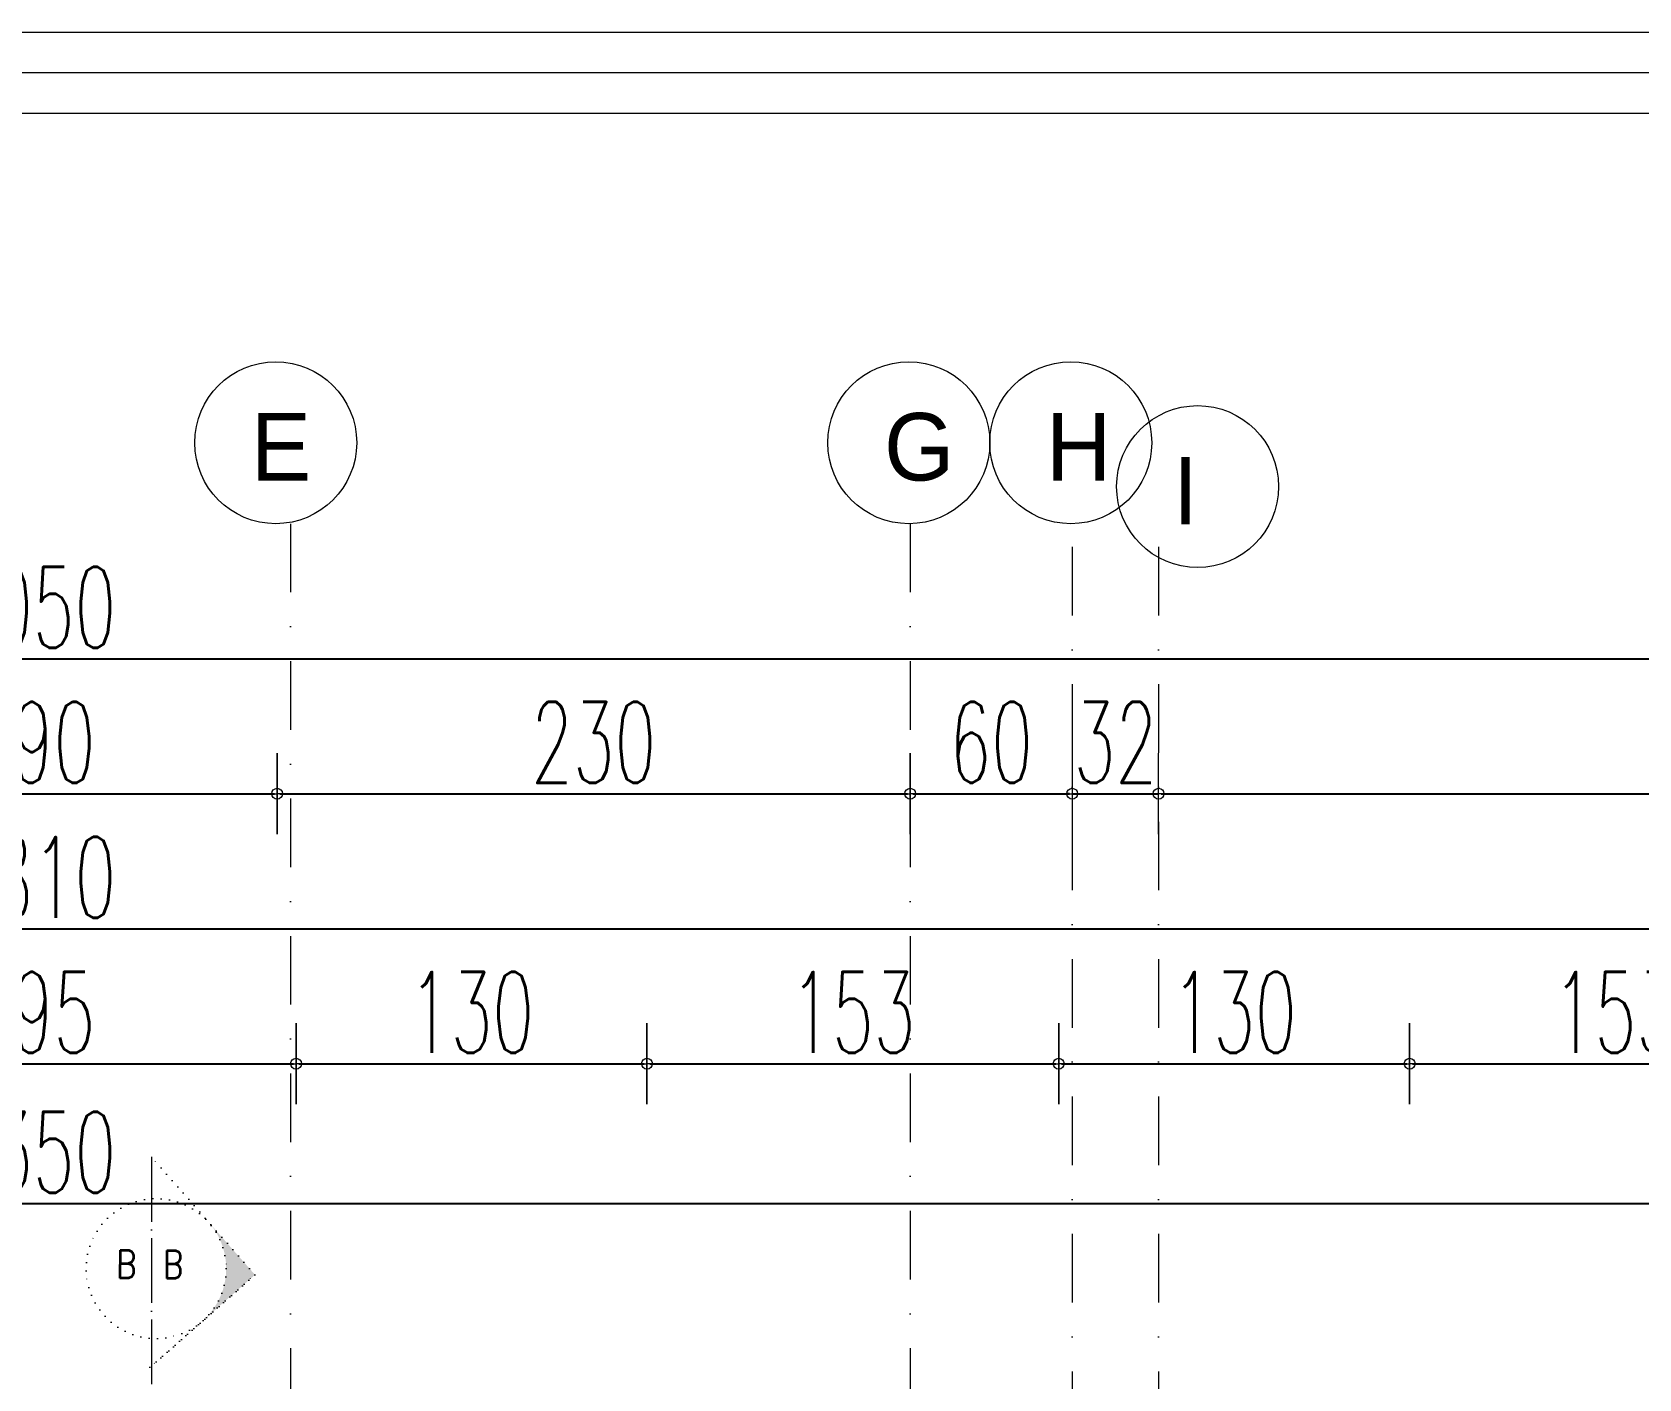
# Model space of a CAD drawing. Header units: millimetres. Extents: x -16104 to 67872, y -88009 to 12107.
# Drawn here: x 15619 to 16215, y 11608 to 12107 of the extents above; entities that cross this region are included whole.
import ezdxf
from ezdxf.enums import TextEntityAlignment as Align

# ---------------------------------------------------------------- set-up
doc = ezdxf.new("R2010")
doc.units = ezdxf.units.MM
for name, pattern in [('ACAD_ISO04W100', [30, 24, -3, 0, -3]), ('ACAD_ISO07W100', [3, 0, -3]), ('DASHDOTX2', [50.8, 25.4, -12.7, 0, -12.7])]:
    doc.linetypes.add(name, pattern=pattern)
doc.layers.get('0').update_dxf_attribs({"color": 241})
for name, color, linetype, lineweight in [('AKS', 1, 'ACAD_ISO07W100', 5), ('akslar', 144, 'Continuous', 20), ('c05', 32, 'Continuous', 13), ('OLCU', 54, 'Continuous', 13)]:
    doc.layers.add(name, color=color, linetype=linetype, lineweight=lineweight)
doc.styles.add('DIM', font='Txttw.shx', dxfattribs={"width": 0.6})
doc.styles.add('DIMENSIONS', font='simplex', dxfattribs={"width": 0.8})
doc.dimstyles.new('50', dxfattribs={"dimscale": 0, "dimtxt": 30, "dimasz": 1, "dimexe": 0, "dimexo": 2, "dimgap": 4, "dimtad": 1, "dimdec": 0, "dimzin": 0, "dimdsep": 46, "dimtxsty": 'DIM', "dimblk1": 'DOT', "dimblk2": 'DOT', "dimsah": 1, "dimcen": 1.5, "dimdle": 3, "dimse1": 1, "dimse2": 1, "dimclrd": 256, "dimclre": 9, "dimclrt": 256, "dimadec": 0, "dimazin": 0, "dimtfac": 0.24, "dimtdec": 0, "dimtix": 1, "dimtmove": 2, "dimatfit": 3, "dimldrblk": 'DOT', "dimfxl": 0, "dimtolj": 1, "dimtzin": 15, "dimarcsym": 0})

# ---------------------------------------------------------------- blocks, each defined once
blk = doc.blocks.new('DOT')
for p, q in [((0, 15), (0, -15)), ((-2, 0), (0, 0)), ((2, 0), (0, 0))]:
    blk.add_line(p, q)
blk.add_circle((0, 0), 2)
blk = doc.blocks.new('*D4174')
at = {"layer": 'Defpoints', "color": 0, "transparency": 16777216}
for p in [(15717.21, 11725.04), (15522.21, 11675.04), (15717.21, 11675.04)]:
    blk.add_point(p, dxfattribs=at)
at = {"layer": 'OLCU', "lineweight": -2, "transparency": 16777216}
blk.add_line((15523.21, 11725.04), (15716.21, 11725.04), dxfattribs=at)
at = {"layer": 'OLCU', "lineweight": -2, "transparency": 16777216, "rotation": 180}
blk.add_blockref('DOT', (15522.21, 11725.04), dxfattribs=at)
at = {"layer": 'OLCU', "lineweight": -2, "transparency": 16777216}
blk.add_blockref('DOT', (15717.21, 11725.04), dxfattribs=at)
at = {"layer": 'OLCU', "transparency": 16777216, "insert": (15619.71, 11744.04), "char_height": 30, "attachment_point": 5, "style": 'DIM'}
blk.add_mtext('\\A1;195', dxfattribs=at)
blk = doc.blocks.new('*D4175')
at = {"layer": 'Defpoints', "color": 0, "transparency": 16777216}
for p in [(15847.21, 11725.04), (15717.21, 11675.04), (15847.21, 11675.04)]:
    blk.add_point(p, dxfattribs=at)
at = {"layer": 'OLCU', "lineweight": -2, "transparency": 16777216}
blk.add_line((15718.21, 11725.04), (15846.21, 11725.04), dxfattribs=at)
at = {"layer": 'OLCU', "lineweight": -2, "transparency": 16777216, "rotation": 180}
blk.add_blockref('DOT', (15717.21, 11725.04), dxfattribs=at)
at = {"layer": 'OLCU', "lineweight": -2, "transparency": 16777216}
blk.add_blockref('DOT', (15847.21, 11725.04), dxfattribs=at)
at = {"layer": 'OLCU', "transparency": 16777216, "insert": (15782.21, 11744.04), "char_height": 30, "attachment_point": 5, "style": 'DIM'}
blk.add_mtext('\\A1;130', dxfattribs=at)
blk = doc.blocks.new('*D4176')
at = {"layer": 'Defpoints', "color": 0, "transparency": 16777216}
for p in [(15999.71, 11725.04), (15847.21, 11675.04), (15999.71, 11675.04)]:
    blk.add_point(p, dxfattribs=at)
at = {"layer": 'OLCU', "lineweight": -2, "transparency": 16777216}
blk.add_line((15848.21, 11725.04), (15998.71, 11725.04), dxfattribs=at)
at = {"layer": 'OLCU', "lineweight": -2, "transparency": 16777216, "rotation": 180}
blk.add_blockref('DOT', (15847.21, 11725.04), dxfattribs=at)
at = {"layer": 'OLCU', "lineweight": -2, "transparency": 16777216}
blk.add_blockref('DOT', (15999.71, 11725.04), dxfattribs=at)
at = {"layer": 'OLCU', "transparency": 16777216, "insert": (15923.46, 11744.04), "char_height": 30, "attachment_point": 5, "style": 'DIM'}
blk.add_mtext('\\A1;153', dxfattribs=at)
blk = doc.blocks.new('*D4179')
at = {"layer": 'Defpoints', "color": 0, "transparency": 16777216}
for p in [(14714.71, 11775.04), (16524.71, 11775.04), (16524.71, 11740.04)]:
    blk.add_point(p, dxfattribs=at)
at = {"layer": 'OLCU', "lineweight": -2, "transparency": 16777216}
blk.add_line((14715.71, 11775.04), (16523.71, 11775.04), dxfattribs=at)
at = {"layer": 'OLCU', "lineweight": -2, "transparency": 16777216, "rotation": 180}
blk.add_blockref('DOT', (14714.71, 11775.04), dxfattribs=at)
at = {"layer": 'OLCU', "lineweight": -2, "transparency": 16777216}
blk.add_blockref('DOT', (16524.71, 11775.04), dxfattribs=at)
at = {"layer": 'OLCU', "transparency": 16777216, "insert": (15619.71, 11794.04), "char_height": 30, "attachment_point": 5, "style": 'DIM'}
blk.add_mtext('\\A1;1810', dxfattribs=at)
blk = doc.blocks.new('*D4184')
at = {"layer": 'Defpoints', "color": 0, "transparency": 16777216}
for p in [(15710.21, 11825.04), (15944.71, 11825.04), (15944.71, 10777.83)]:
    blk.add_point(p, dxfattribs=at)
at = {"layer": 'OLCU', "lineweight": -2, "transparency": 16777216}
blk.add_line((15711.21, 11825.04), (15943.71, 11825.04), dxfattribs=at)
at = {"layer": 'OLCU', "lineweight": -2, "transparency": 16777216, "rotation": 180}
blk.add_blockref('DOT', (15710.21, 11825.04), dxfattribs=at)
at = {"layer": 'OLCU', "lineweight": -2, "transparency": 16777216}
blk.add_blockref('DOT', (15944.71, 11825.04), dxfattribs=at)
at = {"layer": 'OLCU', "transparency": 16777216, "insert": (15827.46, 11844.04), "char_height": 30, "attachment_point": 5, "style": 'DIM'}
blk.add_mtext('\\A1;230', dxfattribs=at)
blk = doc.blocks.new('*D4185')
at = {"layer": 'Defpoints', "color": 0, "transparency": 16777216}
for p in [(16004.71, 11825.04), (16036.71, 11825.04), (16036.71, 10777.83)]:
    blk.add_point(p, dxfattribs=at)
at = {"layer": 'OLCU', "lineweight": -2, "transparency": 16777216}
for p, q in [((16003.71, 11825.04), (16002.71, 11825.04)), ((16004.71, 11825.04), (16036.71, 11825.04)), ((16037.71, 11825.04), (16038.71, 11825.04))]:
    blk.add_line(p, q, dxfattribs=at)
blk.add_blockref('DOT', (16004.71, 11825.04), dxfattribs=at)
at = {"layer": 'OLCU', "lineweight": -2, "transparency": 16777216, "rotation": 180}
blk.add_blockref('DOT', (16036.71, 11825.04), dxfattribs=at)
at = {"layer": 'OLCU', "transparency": 16777216, "insert": (16020.71, 11844.04), "char_height": 30, "attachment_point": 5, "style": 'DIM'}
blk.add_mtext('\\A1;32', dxfattribs=at)
blk = doc.blocks.new('*D4186')
at = {"layer": 'Defpoints', "color": 0, "transparency": 16777216}
for p in [(16036.71, 11825.04), (16474.56, 11825.04), (16474.56, 11825.04)]:
    blk.add_point(p, dxfattribs=at)
at = {"layer": 'OLCU', "lineweight": -2, "transparency": 16777216}
blk.add_line((16037.71, 11825.04), (16473.56, 11825.04), dxfattribs=at)
at = {"layer": 'OLCU', "lineweight": -2, "transparency": 16777216, "rotation": 180}
blk.add_blockref('DOT', (16036.71, 11825.04), dxfattribs=at)
at = {"layer": 'OLCU', "lineweight": -2, "transparency": 16777216}
blk.add_blockref('DOT', (16474.56, 11825.04), dxfattribs=at)
at = {"layer": 'OLCU', "transparency": 16777216, "insert": (16255.64, 11844.04), "char_height": 30, "attachment_point": 5, "style": 'DIM'}
blk.add_mtext('\\A1;438', dxfattribs=at)
blk = doc.blocks.new('*D4189')
at = {"layer": 'Defpoints', "color": 0, "transparency": 16777216}
for p in [(16644.71, 11875.04), (14594.71, 11840.04), (16644.71, 11840.04)]:
    blk.add_point(p, dxfattribs=at)
at = {"layer": 'OLCU', "lineweight": -2, "transparency": 16777216}
blk.add_line((14595.71, 11875.04), (16643.71, 11875.04), dxfattribs=at)
at = {"layer": 'OLCU', "lineweight": -2, "transparency": 16777216, "rotation": 180}
blk.add_blockref('DOT', (14594.71, 11875.04), dxfattribs=at)
at = {"layer": 'OLCU', "lineweight": -2, "transparency": 16777216}
blk.add_blockref('DOT', (16644.71, 11875.04), dxfattribs=at)
at = {"layer": 'OLCU', "transparency": 16777216, "insert": (15619.71, 11894.04), "char_height": 30, "attachment_point": 5, "style": 'DIM'}
blk.add_mtext('\\A1;2050', dxfattribs=at)
blk = doc.blocks.new('*D4244')
at = {"layer": 'Defpoints', "color": 0, "transparency": 16777216}
for p in [(16129.71, 11725.04), (15999.71, 11675.04), (16129.71, 11675.04)]:
    blk.add_point(p, dxfattribs=at)
at = {"layer": 'OLCU', "lineweight": -2, "transparency": 16777216}
blk.add_line((16000.71, 11725.04), (16128.71, 11725.04), dxfattribs=at)
at = {"layer": 'OLCU', "lineweight": -2, "transparency": 16777216, "rotation": 180}
blk.add_blockref('DOT', (15999.71, 11725.04), dxfattribs=at)
at = {"layer": 'OLCU', "lineweight": -2, "transparency": 16777216}
blk.add_blockref('DOT', (16129.71, 11725.04), dxfattribs=at)
at = {"layer": 'OLCU', "transparency": 16777216, "insert": (16064.71, 11744.04), "char_height": 30, "attachment_point": 5, "style": 'DIM'}
blk.add_mtext('\\A1;130', dxfattribs=at)
blk = doc.blocks.new('*D4245')
at = {"layer": 'Defpoints', "color": 0, "transparency": 16777216}
for p in [(16129.71, 11725.04), (16282.21, 11725.04), (16282.21, 11725.04)]:
    blk.add_point(p, dxfattribs=at)
at = {"layer": 'OLCU', "lineweight": -2, "transparency": 16777216}
blk.add_line((16130.71, 11725.04), (16281.21, 11725.04), dxfattribs=at)
at = {"layer": 'OLCU', "lineweight": -2, "transparency": 16777216, "rotation": 180}
blk.add_blockref('DOT', (16129.71, 11725.04), dxfattribs=at)
at = {"layer": 'OLCU', "lineweight": -2, "transparency": 16777216}
blk.add_blockref('DOT', (16282.21, 11725.04), dxfattribs=at)
at = {"layer": 'OLCU', "transparency": 16777216, "insert": (16205.96, 11744.04), "char_height": 30, "attachment_point": 5, "style": 'DIM'}
blk.add_mtext('\\A1;153', dxfattribs=at)
blk = doc.blocks.new('*D4273')
at = {"layer": 'Defpoints', "color": 0, "transparency": 16777216}
for p in [(15529.21, 11825.04), (15710.21, 11825.04), (15710.21, 11825.04)]:
    blk.add_point(p, dxfattribs=at)
at = {"layer": 'OLCU', "lineweight": -2, "transparency": 16777216}
blk.add_line((15530.21, 11825.04), (15709.21, 11825.04), dxfattribs=at)
at = {"layer": 'OLCU', "lineweight": -2, "transparency": 16777216, "rotation": 180}
blk.add_blockref('DOT', (15529.21, 11825.04), dxfattribs=at)
at = {"layer": 'OLCU', "lineweight": -2, "transparency": 16777216}
blk.add_blockref('DOT', (15710.21, 11825.04), dxfattribs=at)
at = {"layer": 'OLCU', "transparency": 16777216, "insert": (15619.71, 11844.04), "char_height": 30, "attachment_point": 5, "style": 'DIM'}
blk.add_mtext('\\A1;190', dxfattribs=at)
blk = doc.blocks.new('*D4274')
at = {"layer": 'Defpoints', "color": 0, "transparency": 16777216}
for p in [(15944.71, 11825.04), (16004.71, 11825.04), (16004.71, 11825.04)]:
    blk.add_point(p, dxfattribs=at)
at = {"layer": 'OLCU', "lineweight": -2, "transparency": 16777216}
blk.add_line((15945.71, 11825.04), (16003.71, 11825.04), dxfattribs=at)
at = {"layer": 'OLCU', "lineweight": -2, "transparency": 16777216, "rotation": 180}
blk.add_blockref('DOT', (15944.71, 11825.04), dxfattribs=at)
at = {"layer": 'OLCU', "lineweight": -2, "transparency": 16777216}
blk.add_blockref('DOT', (16004.71, 11825.04), dxfattribs=at)
at = {"layer": 'OLCU', "transparency": 16777216, "insert": (15974.71, 11844.04), "char_height": 30, "attachment_point": 5, "style": 'DIM'}
blk.add_mtext('\\A1;60', dxfattribs=at)
blk = doc.blocks.new('*D4277')
at = {"layer": 'Defpoints', "color": 0, "transparency": 16777216}
for p in [(14444.71, 11673.23), (16794.71, 11673.23), (16794.71, 11673.23)]:
    blk.add_point(p, dxfattribs=at)
at = {"layer": 'OLCU', "lineweight": -2, "transparency": 16777216}
blk.add_line((14445.71, 11673.23), (16793.71, 11673.23), dxfattribs=at)
at = {"layer": 'OLCU', "lineweight": -2, "transparency": 16777216, "rotation": 180}
blk.add_blockref('DOT', (14444.71, 11673.23), dxfattribs=at)
at = {"layer": 'OLCU', "lineweight": -2, "transparency": 16777216}
blk.add_blockref('DOT', (16794.71, 11673.23), dxfattribs=at)
at = {"layer": 'OLCU', "transparency": 16777216, "insert": (15619.71, 11692.23), "char_height": 30, "attachment_point": 5, "style": 'DIM'}
blk.add_mtext('\\A1;2350', dxfattribs=at)

msp = doc.modelspace()

# ---------------------------------------------------------------- hatches: boundary and pattern name
at = {"layer": 'AKS'}
msp.add_hatch(color=1, dxfattribs=at).paths.add_polyline_path([(15682.55, 11629.74), (15702, 11646.88), (15684.86, 11666.34, -0.198912), (15691.28, 11647.56, -0.198912)])
msp.add_hatch(color=1, dxfattribs=at).paths.add_polyline_path([(15682.55, 11629.74), (15702, 11646.88), (15684.86, 11666.34, -0.198912), (15691.28, 11647.56, -0.198912)])

# ---------------------------------------------------------------- linework, layer by layer
at = {"layer": 'AKS', "color": 1, "linetype": 'ACAD_ISO04W100'}
msp.add_line((15663.68, 11690.54), (15663.68, 9368.1), dxfattribs=at)
at = {"layer": 'AKS', "color": 1, "linetype": 'ACAD_ISO07W100'}
msp.add_line((15702, 11646.88), (15663.68, 11690.54), dxfattribs=at)
at = {"layer": 'AKS', "color": 1}
for p, q in [((15663.1, 11612.6), (15702, 11646.88)), ((15702, 11646.88), (15663.1, 11612.6)), ((15663.1, 11612.6), (15702, 11646.88)), ((15702, 11646.88), (15663.1, 11612.6))]:
    msp.add_line(p, q, dxfattribs=at)
at = {"layer": 'AKS', "linetype": 'ByBlock'}
for centre in [(15709.68, 11955.04), (15944.18, 11955.04), (16004.18, 11955.04), (16051.17, 11938.8)]:
    msp.add_circle(centre, 30, dxfattribs=at)
at = {"layer": 'AKS', "color": 1, "linetype": 'ACAD_ISO07W100'}
msp.add_circle((15665.41, 11649.19), 25.93, dxfattribs=at)
at = {"layer": 'akslar', "linetype": 'DASHDOTX2'}
for p, q in [((15715.21, 11925.04), (15715.21, 9115.54)), ((15944.71, 11925.04), (15944.71, 9115.54)), ((16004.71, 11916.48), (16004.71, 9115.54)), ((16036.71, 11916.48), (16036.71, 9115.54))]:
    msp.add_line(p, q, dxfattribs=at)
at = {"layer": 'c05'}
for points in [[(17435.25, 8939.59), (17435.25, 8729.34), (13905, 8729.34), (13905, 12107.12), (17435.25, 12107.12), (17435.25, 10251.03)], [(17420.25, 8939.59), (17420.25, 8744.34), (13920, 8744.34), (13920, 12092.12), (17420.25, 12092.12), (17420.25, 10251.03)], [(17405.25, 8939.59), (17405.25, 8759.34), (13935, 8759.34), (13935, 12077.12), (17405.25, 12077.12), (17405.25, 10251.03)]]:
    msp.add_lwpolyline(points, dxfattribs=at)

# ---------------------------------------------------------------- texts
at = {"layer": 'AKS', "color": 1, "style": 'DIMENSIONS', "width": 0.8}
for p in [(15654.31, 11650.82), (15671.64, 11650.69)]:
    msp.add_text('B', height=10.37, rotation=359.57786, dxfattribs=at).set_placement(p, align=Align.MIDDLE)
at = {"layer": 'AKS', "char_height": 25, "width": 35.6591, "attachment_point": 1}
for s, insert in [('E', (15700.52, 11966.05)), ('G', (15935.02, 11966.05)), ('H', (15995.02, 11966.05)), ('I', (16042.01, 11949.81))]:
    msp.add_mtext(s, dxfattribs=dict(at, insert=insert))

# ---------------------------------------------------------------- dimensions: what is measured, and where the dimension line sits
at = {"layer": 'OLCU'}
for base, p1, p2, picture, middle in [((16644.71, 11875.04), (14594.71, 11840.04), (16644.71, 11840.04), '*D4189', (15619.71, 11894.04)), ((16004.71, 11825.04), (15944.71, 11825.04), (16004.71, 11825.04), '*D4274', (15974.71, 11844.04)), ((16036.71, 11825.04), (16004.71, 11825.04), (16036.71, 10777.83), '*D4185', (16020.71, 11844.04)), ((16474.56, 11825.04), (16036.71, 11825.04), (16474.56, 11825.04), '*D4186', (16255.64, 11844.04)), ((16524.71, 11775.04), (14714.71, 11775.04), (16524.71, 11740.04), '*D4179', (15619.71, 11794.04)), ((15717.21, 11725.04), (15522.21, 11675.04), (15717.21, 11675.04), '*D4174', (15619.71, 11744.04)), ((15847.21, 11725.04), (15717.21, 11675.04), (15847.21, 11675.04), '*D4175', (15782.21, 11744.04)), ((15999.70643821, 11725.04463968), (15847.20643821, 11675.04463968), (15999.70643821, 11675.04463968), '*D4176', (15923.45643821, 11744.04463968)), ((16129.71, 11725.04), (15999.71, 11675.04), (16129.71, 11675.04), '*D4244', (16064.71, 11744.04)), ((16282.20643821, 11725.04463968), (16129.70643821, 11725.04463968), (16282.20643821, 11725.04463968), '*D4245', (16205.95643821, 11744.04463968)), ((16794.71, 11673.23), (14444.71, 11673.23), (16794.71, 11673.23), '*D4277', (15619.71, 11692.23))]:
    dim = msp.add_linear_dim(base=base, p1=p1, p2=p2, dimstyle='50', override={"dimscale": 1}, dxfattribs=at)
    dim.commit()
    dim.dimension.update_dxf_attribs({"geometry": picture, "text_midpoint": middle})
for base, p1, p2, text, picture, middle in [((15710.21, 11825.04), (15529.21, 11825.04), (15710.21, 11825.04), '190', '*D4273', (15619.71, 11844.04)), ((15944.71, 11825.04), (15710.21, 11825.04), (15944.71, 10777.83), '230', '*D4184', (15827.46, 11844.04))]:
    dim = msp.add_linear_dim(base=base, p1=p1, p2=p2, text=text, dimstyle='50', override={"dimscale": 1}, dxfattribs=at)
    dim.commit()
    dim.dimension.update_dxf_attribs({"geometry": picture, "text_midpoint": middle})

doc.saveas('drawing.dxf')
